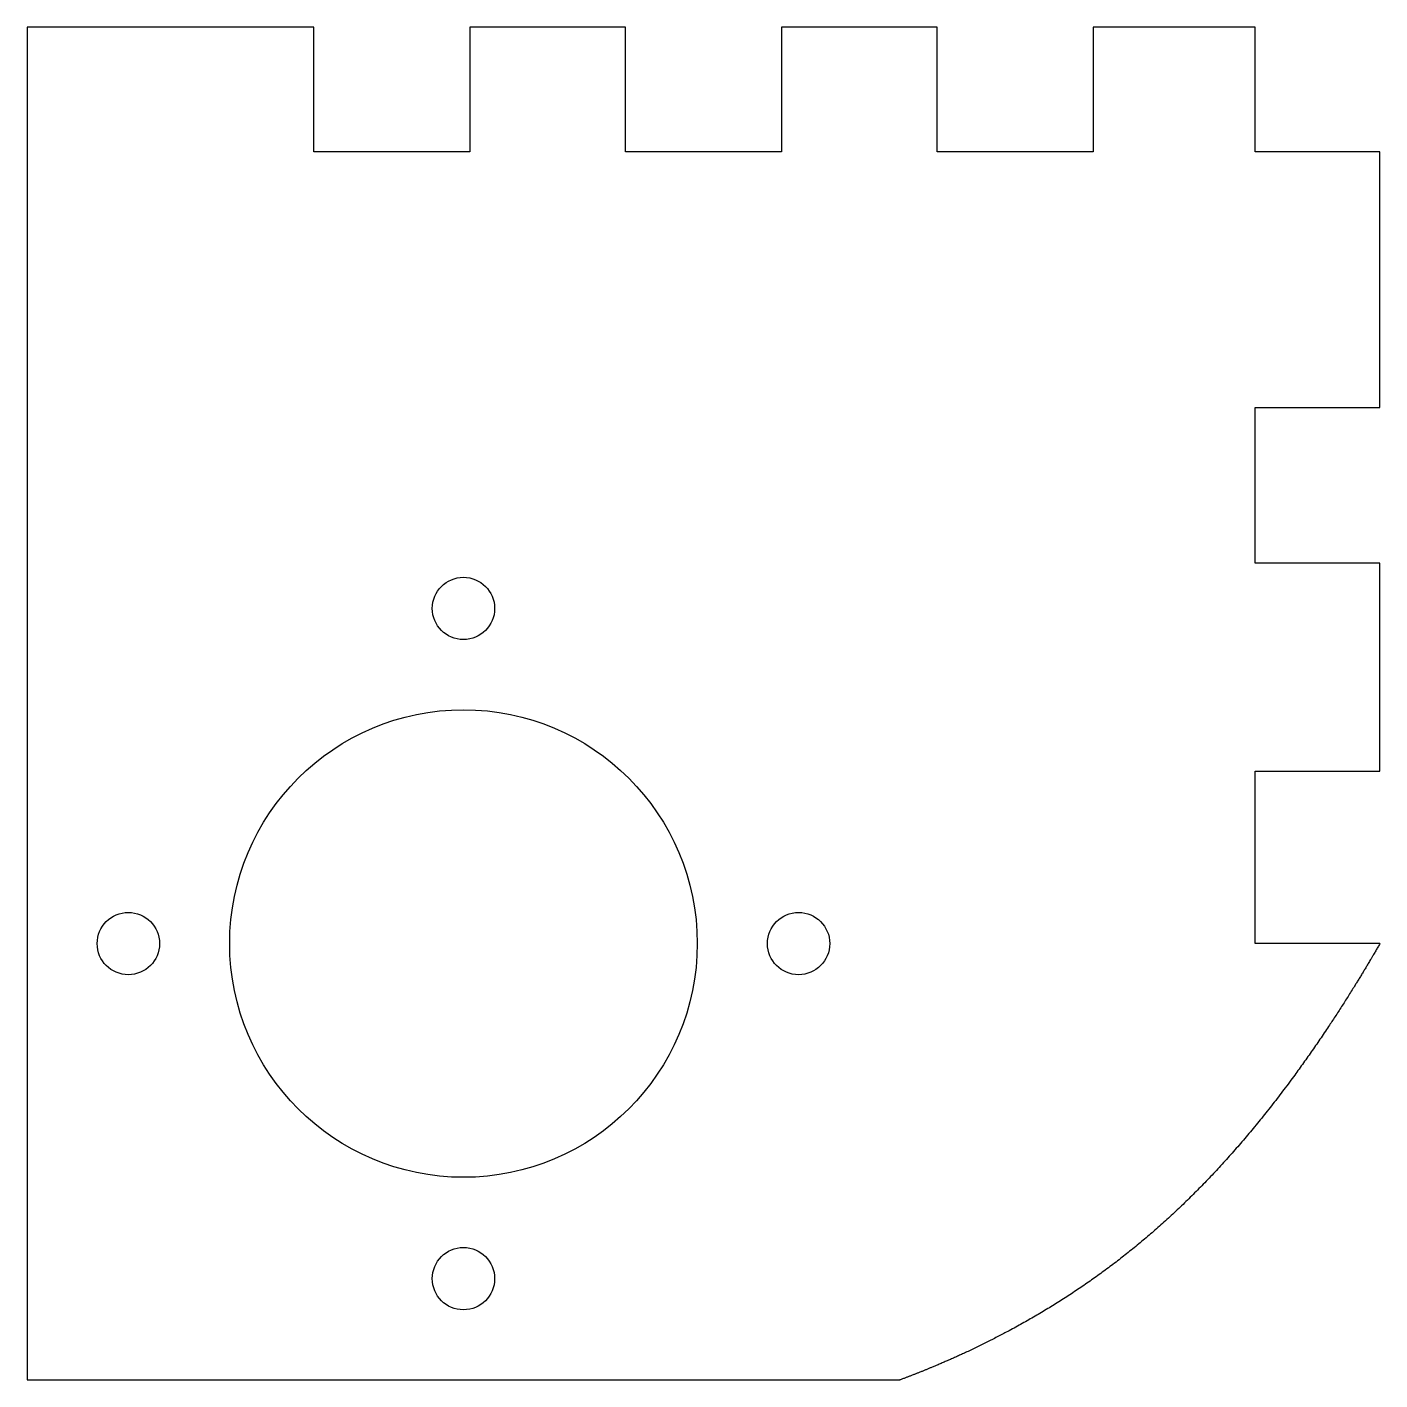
# Model space of a CAD drawing. Header units: millimetres. Extents: x -21.1 to 44, y 424.1 to 489.2.
import ezdxf

# ---------------------------------------------------------------- set-up
doc = ezdxf.new("R2010")
doc.units = ezdxf.units.MM
doc.layers.get('0').update_dxf_attribs({"linetype": 'CONTINUOUS'})

msp = doc.modelspace()

# ---------------------------------------------------------------- linework, layer by layer
for p, q in [((-7.269, 489.159), (-21.069, 489.159)), ((-21.069, 489.159), (-21.069, 424.058)), ((-7.269, 483.159), (-7.269, 489.159)), ((7.731, 489.159), (0.231, 489.159)), ((0.231, 489.159), (0.231, 483.159)), ((7.731, 483.159), (7.731, 489.159)), ((22.731, 489.159), (15.231, 489.159)), ((15.231, 489.159), (15.231, 483.159)), ((22.731, 483.159), (22.731, 489.159)), ((38.032, 489.159), (30.231, 489.159)), ((30.231, 489.159), (30.231, 483.159)), ((38.032, 483.159), (38.032, 489.159)), ((0.231, 483.159), (-7.269, 483.159)), ((15.231, 483.159), (7.731, 483.159)), ((30.231, 483.159), (22.731, 483.159)), ((44.032, 483.159), (38.032, 483.159)), ((44.032, 470.859), (44.032, 483.159)), ((38.032, 463.359), (38.032, 470.859)), ((38.032, 470.859), (44.032, 470.859)), ((44.032, 463.359), (38.032, 463.359)), ((44.032, 453.359), (44.032, 463.359)), ((38.032, 445.058), (38.032, 453.359)), ((38.032, 453.359), (44.032, 453.359)), ((44.032, 445.058), (38.032, 445.058)), ((-21.069, 424.058), (20.931, 424.058))]:
    msp.add_line(p, q)
for centre, radius in [((-0.069, 461.183), 1.5), ((-0.069, 445.058), 11.25), ((-16.194, 445.058), 1.5), ((16.056, 445.058), 1.5), ((-0.069, 428.933), 1.5)]:
    msp.add_circle(centre, radius)
msp.add_open_spline([(44.032, 445.058), (43.673, 444.435), (42.945, 443.207), (41.827, 441.417), (40.284, 439.136), (38.258, 436.473), (36.128, 434.017), (33.884, 431.787), (31.519, 429.796), (29.035, 428.038), (26.442, 426.499), (24.285, 425.428), (22.624, 424.711), (21.498, 424.269), (20.931, 424.058)], degree=5)

doc.saveas('drawing.dxf')
